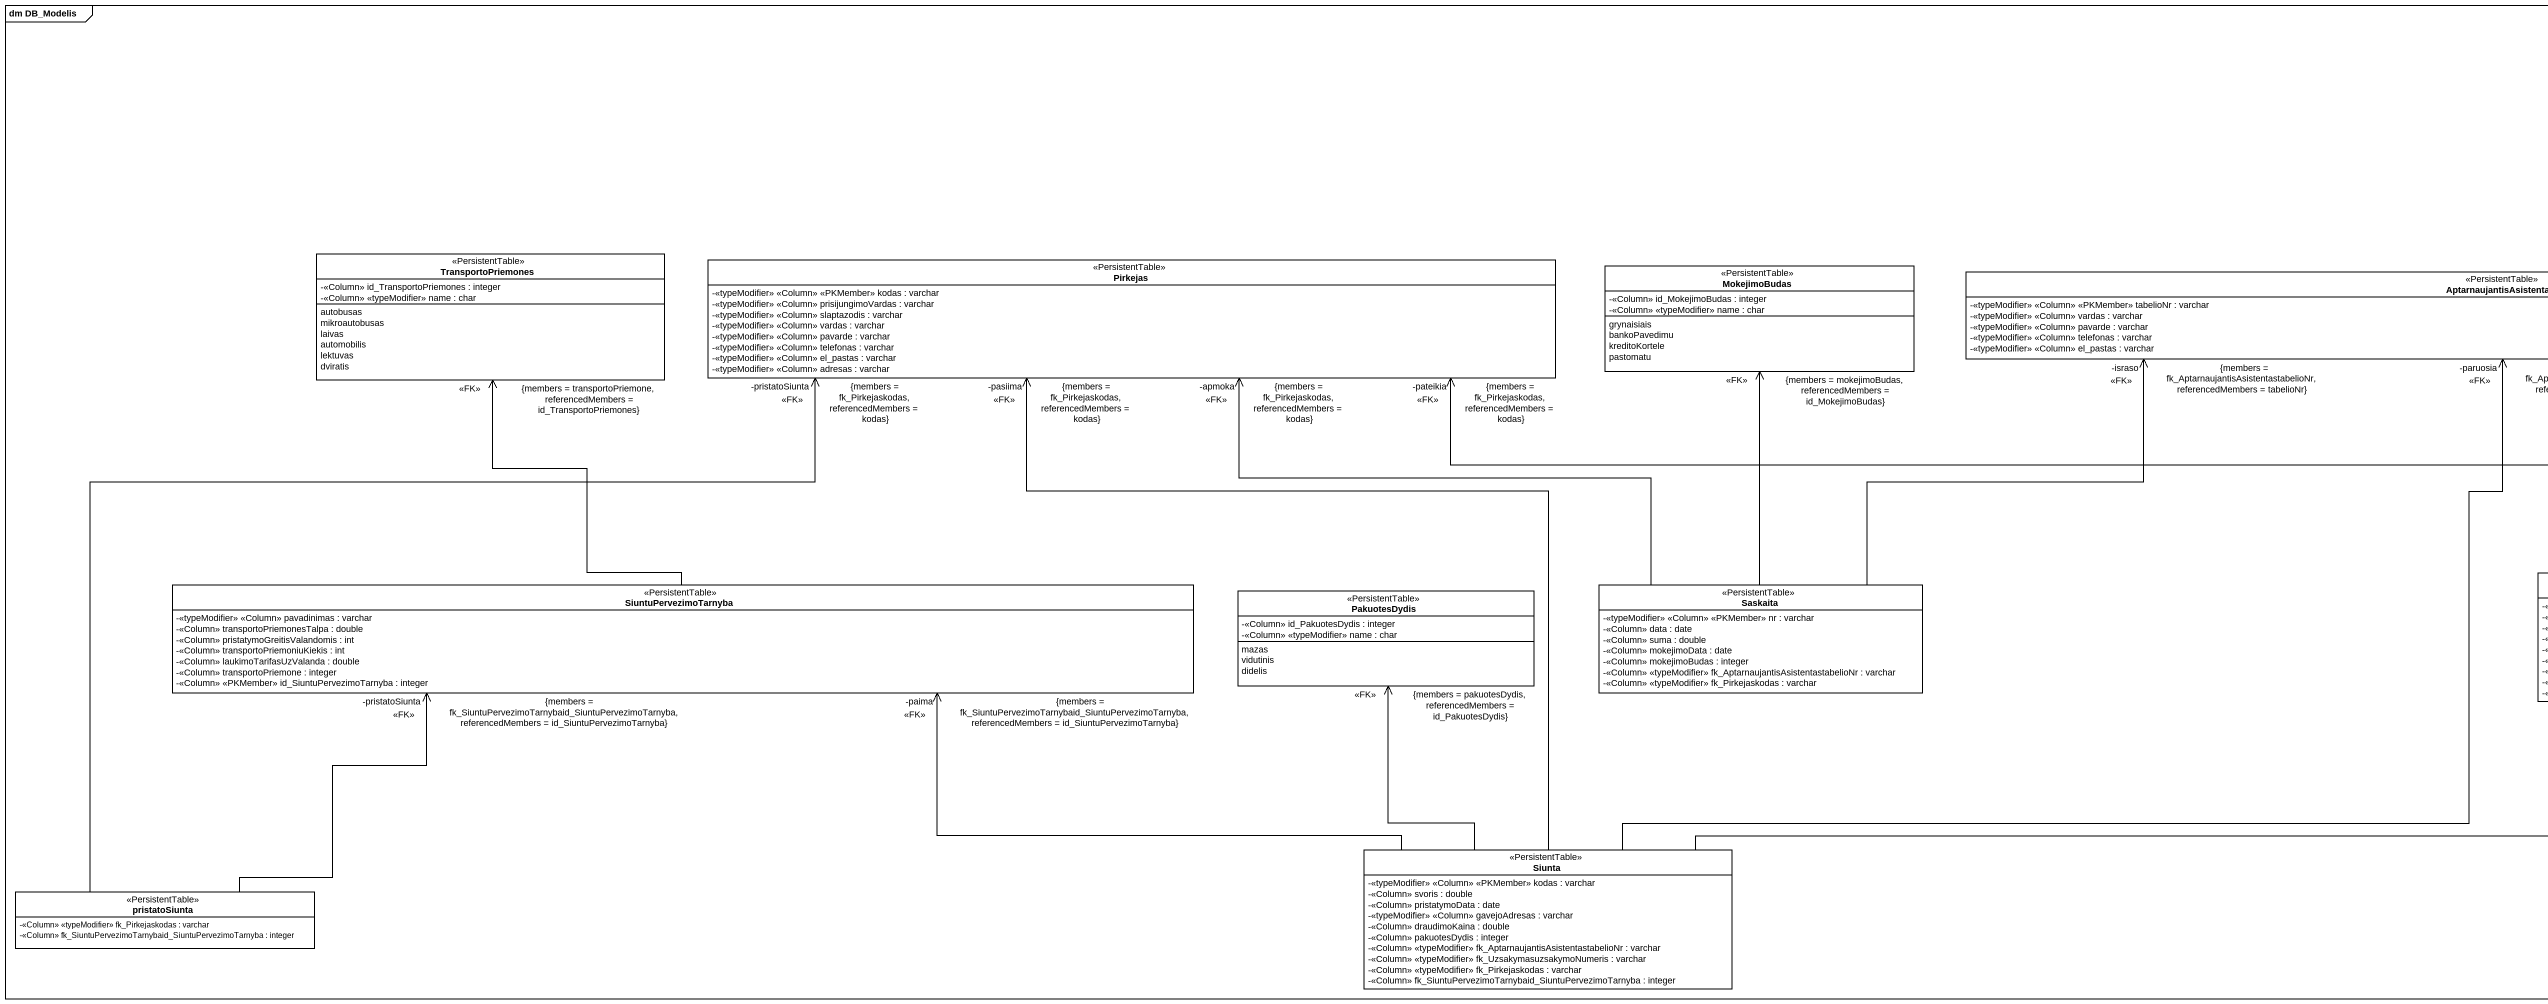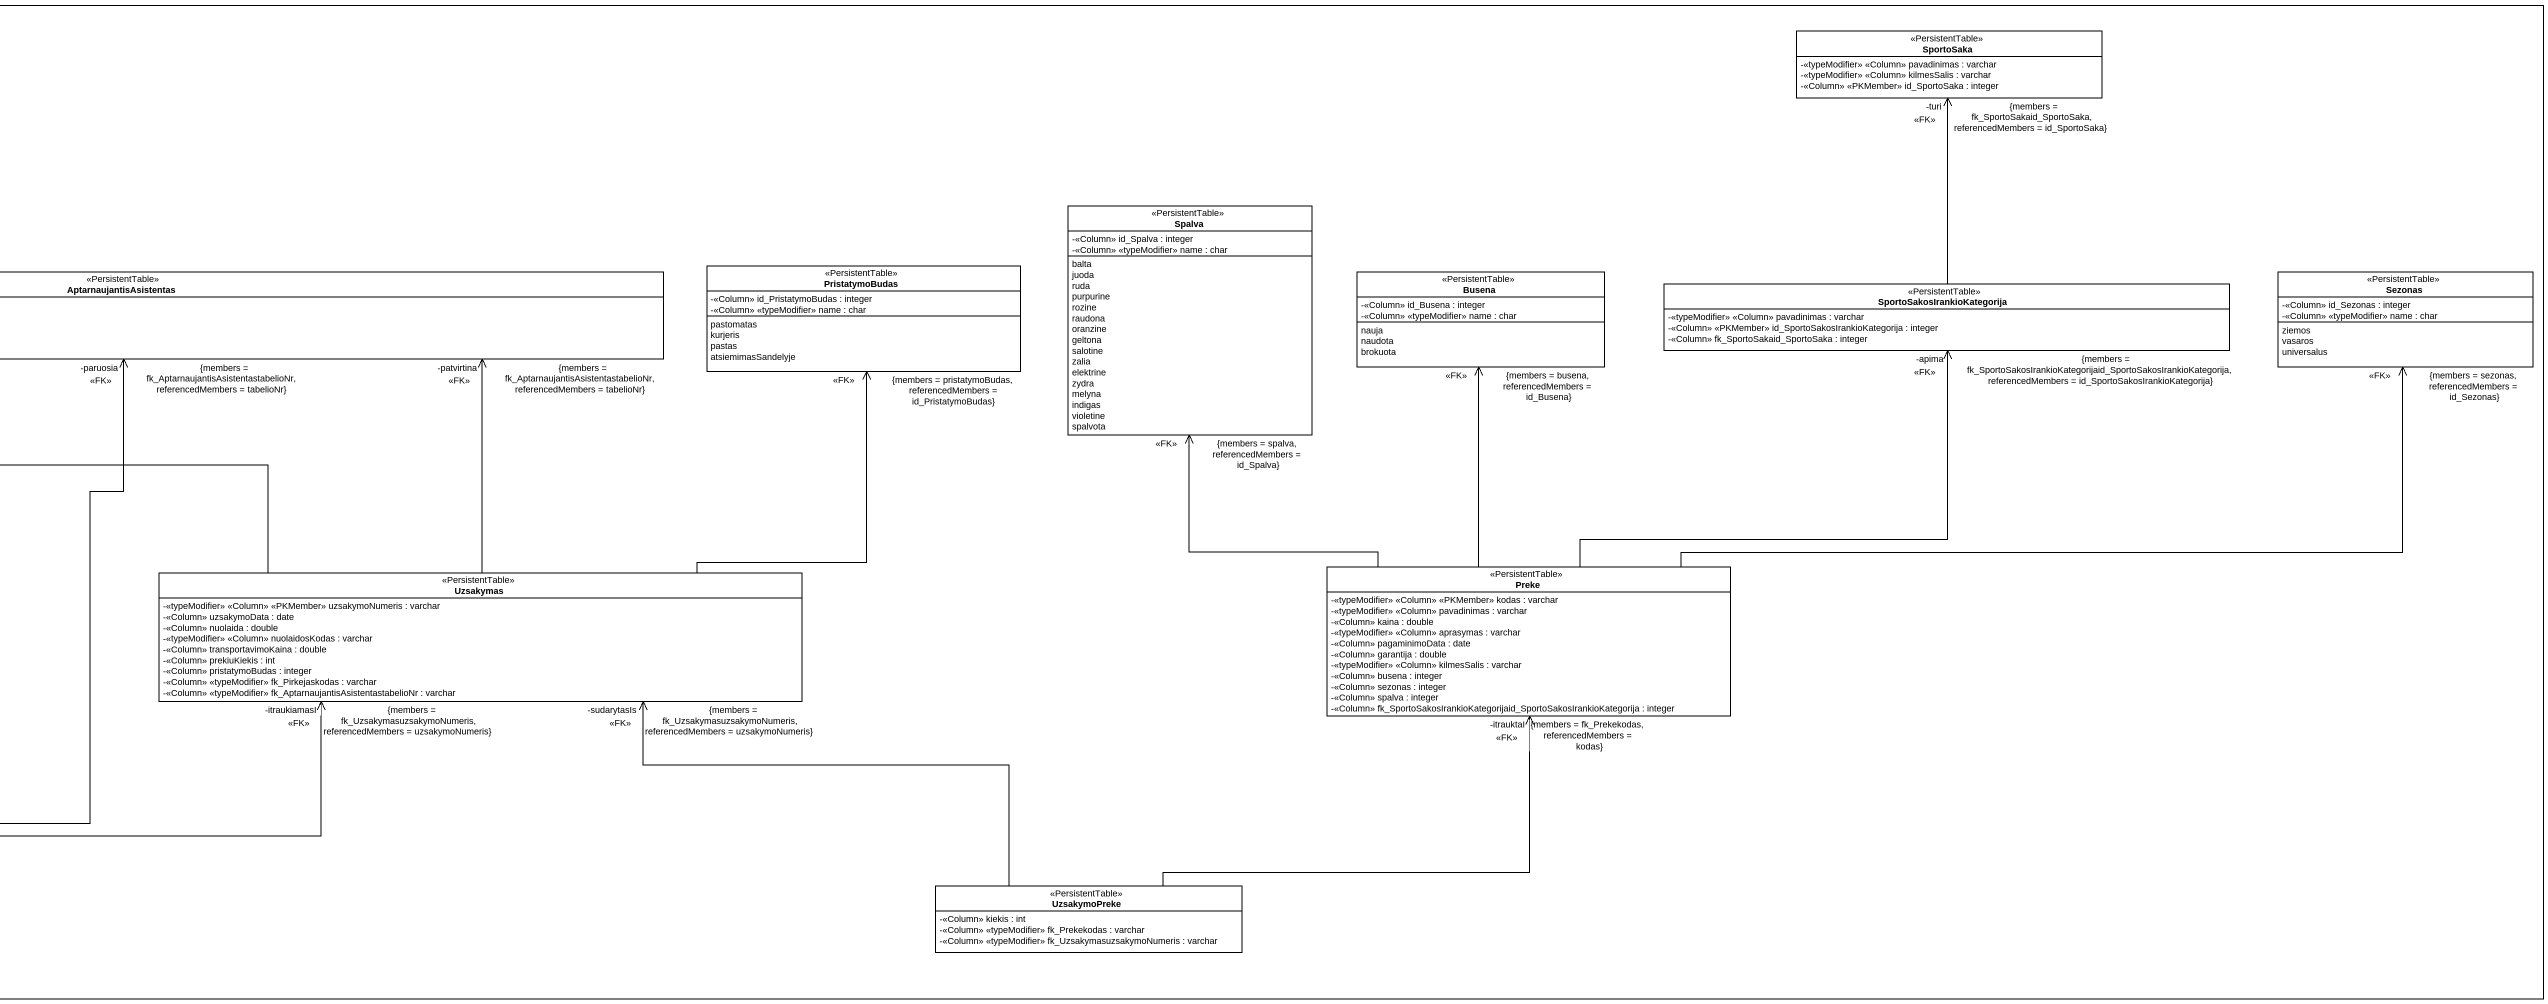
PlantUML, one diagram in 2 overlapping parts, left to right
@startuml
mainframe dm DB_Modelis
hide circle
hide empty members
skinparam classAttributeIconSize 0
class SportoSaka <<PersistentTable>> {
  -<<typeModifier>> <<Column>> pavadinimas : varchar
  -<<typeModifier>> <<Column>> kilmesSalis : varchar
  -<<Column>> <<PKMember>> id_SportoSaka : integer
}
enum Spalva <<PersistentTable>> {
  -<<Column>> id_Spalva : integer
  -<<Column>> <<typeModifier>> name : char
  balta
  juoda
  ruda
  purpurine
  rozine
  raudona
  oranzine
  geltona
  salotine
  zalia
  elektrine
  zydra
  melyna
  indigas
  violetine
  spalvota
}
enum TransportoPriemones <<PersistentTable>> {
  -<<Column>> id_TransportoPriemones : integer
  -<<Column>> <<typeModifier>> name : char
  autobusas
  mikroautobusas
  laivas
  automobilis
  lektuvas
  dviratis
}
class Pirkejas <<PersistentTable>> {
  -<<typeModifier>> <<Column>> <<PKMember>> kodas : varchar
  -<<typeModifier>> <<Column>> prisijungimoVardas : varchar
  -<<typeModifier>> <<Column>> slaptazodis : varchar
  -<<typeModifier>> <<Column>> vardas : varchar
  -<<typeModifier>> <<Column>> pavarde : varchar
  -<<typeModifier>> <<Column>> telefonas : varchar
  -<<typeModifier>> <<Column>> el_pastas : varchar
  -<<typeModifier>> <<Column>> adresas : varchar
}
enum MokejimoBudas <<PersistentTable>> {
  -<<Column>> id_MokejimoBudas : integer
  -<<Column>> <<typeModifier>> name : char
  grynaisiais
  bankoPavedimu
  kreditoKortele
  pastomatu
}
class AptarnaujantisAsistentas <<PersistentTable>> {
  -<<typeModifier>> <<Column>> <<PKMember>> tabelioNr : varchar
  -<<typeModifier>> <<Column>> vardas : varchar
  -<<typeModifier>> <<Column>> pavarde : varchar
  -<<typeModifier>> <<Column>> telefonas : varchar
  -<<typeModifier>> <<Column>> el_pastas : varchar
}
enum PristatymoBudas <<PersistentTable>> {
  -<<Column>> id_PristatymoBudas : integer
  -<<Column>> <<typeModifier>> name : char
  pastomatas
  kurjeris
  pastas
  atsiemimasSandelyje
}
enum Busena <<PersistentTable>> {
  -<<Column>> id_Busena : integer
  -<<Column>> <<typeModifier>> name : char
  nauja
  naudota
  brokuota
}
class SportoSakosIrankioKategorija <<PersistentTable>> {
  -<<typeModifier>> <<Column>> pavadinimas : varchar
  -<<Column>> <<PKMember>> id_SportoSakosIrankioKategorija : integer
  -<<Column>> fk_SportoSakaid_SportoSaka : integer
}
enum Sezonas <<PersistentTable>> {
  -<<Column>> id_Sezonas : integer
  -<<Column>> <<typeModifier>> name : char
  ziemos
  vasaros
  universalus
}
class SiuntuPervezimoTarnyba <<PersistentTable>> {
  -<<typeModifier>> <<Column>> pavadinimas : varchar
  -<<Column>> transportoPriemonesTalpa : double
  -<<Column>> pristatymoGreitisValandomis : int
  -<<Column>> transportoPriemoniuKiekis : int
  -<<Column>> laukimoTarifasUzValanda : double
  -<<Column>> transportoPriemone : integer
  -<<Column>> <<PKMember>> id_SiuntuPervezimoTarnyba : integer
}
enum PakuotesDydis <<PersistentTable>> {
  -<<Column>> id_PakuotesDydis : integer
  -<<Column>> <<typeModifier>> name : char
  mazas
  vidutinis
  didelis
}
class Saskaita <<PersistentTable>> {
  -<<typeModifier>> <<Column>> <<PKMember>> nr : varchar
  -<<Column>> data : date
  -<<Column>> suma : double
  -<<Column>> mokejimoData : date
  -<<Column>> mokejimoBudas : integer
  -<<Column>> <<typeModifier>> fk_AptarnaujantisAsistentastabelioNr : varchar
  -<<Column>> <<typeModifier>> fk_Pirkejaskodas : varchar
}
class Uzsakymas <<PersistentTable>> {
  -<<typeModifier>> <<Column>> <<PKMember>> uzsakymoNumeris : varchar
  -<<Column>> uzsakymoData : date
  -<<Column>> nuolaida : double
  -<<typeModifier>> <<Column>> nuolaidosKodas : varchar
  -<<Column>> transportavimoKaina : double
  -<<Column>> prekiuKiekis : int
  -<<Column>> pristatymoBudas : integer
  -<<Column>> <<typeModifier>> fk_Pirkejaskodas : varchar
  -<<Column>> <<typeModifier>> fk_AptarnaujantisAsistentastabelioNr : varchar
}
class Preke <<PersistentTable>> {
  -<<typeModifier>> <<Column>> <<PKMember>> kodas : varchar
  -<<typeModifier>> <<Column>> pavadinimas : varchar
  -<<Column>> kaina : double
  -<<typeModifier>> <<Column>> aprasymas : varchar
  -<<Column>> pagaminimoData : date
  -<<Column>> garantija : double
  -<<typeModifier>> <<Column>> kilmesSalis : varchar
  -<<Column>> busena : integer
  -<<Column>> sezonas : integer
  -<<Column>> spalva : integer
  -<<Column>> fk_SportoSakosIrankioKategorijaid_SportoSakosIrankioKategorija : integer
}
class Siunta <<PersistentTable>> {
  -<<typeModifier>> <<Column>> <<PKMember>> kodas : varchar
  -<<Column>> svoris : double
  -<<Column>> pristatymoData : date
  -<<typeModifier>> <<Column>> gavejoAdresas : varchar
  -<<Column>> draudimoKaina : double
  -<<Column>> pakuotesDydis : integer
  -<<Column>> <<typeModifier>> fk_AptarnaujantisAsistentastabelioNr : varchar
  -<<Column>> <<typeModifier>> fk_UzsakymasuzsakymoNumeris : varchar
  -<<Column>> <<typeModifier>> fk_Pirkejaskodas : varchar
  -<<Column>> fk_SiuntuPervezimoTarnybaid_SiuntuPervezimoTarnyba : integer
}
class pristatoSiunta <<PersistentTable>> {
  -<<Column>> <<typeModifier>> fk_Pirkejaskodas : varchar
  -<<Column>> fk_SiuntuPervezimoTarnybaid_SiuntuPervezimoTarnyba : integer
}
class UzsakymoPreke <<PersistentTable>> {
  -<<Column>> kiekis : int
  -<<Column>> <<typeModifier>> fk_Prekekodas : varchar
  -<<Column>> <<typeModifier>> fk_UzsakymasuzsakymoNumeris : varchar
}
SportoSakosIrankioKategorija -up-> "-turi\n<<FK>>\n{members = fk_SportoSakaid_SportoSaka, referencedMembers = id_SportoSaka}" SportoSaka
SiuntuPervezimoTarnyba -up-> "<<FK>>\n{members = transportoPriemone, referencedMembers = id_TransportoPriemones}" TransportoPriemones
Saskaita -left-> "-apmoka\n<<FK>>\n{members = fk_Pirkejaskodas, referencedMembers = kodas}" Pirkejas
Saskaita -up-> "<<FK>>\n{members = mokejimoBudas, referencedMembers = id_MokejimoBudas}" MokejimoBudas
Saskaita -right-> "-israso\n<<FK>>\n{members = fk_AptarnaujantisAsistentastabelioNr, referencedMembers = tabelioNr}" AptarnaujantisAsistentas
Uzsakymas -left-> "-pateikia\n<<FK>>\n{members = fk_Pirkejaskodas, referencedMembers = kodas}" Pirkejas
Uzsakymas -up-> "-patvirtina\n<<FK>>\n{members = fk_AptarnaujantisAsistentastabelioNr, referencedMembers = tabelioNr}" AptarnaujantisAsistentas
Uzsakymas -up-> "<<FK>>\n{members = pristatymoBudas, referencedMembers = id_PristatymoBudas}" PristatymoBudas
Preke -up-> "<<FK>>\n{members = spalva, referencedMembers = id_Spalva}" Spalva
Preke -up-> "<<FK>>\n{members = busena, referencedMembers = id_Busena}" Busena
Preke -up-> "-apima\n<<FK>>\n{members = fk_SportoSakosIrankioKategorijaid_SportoSakosIrankioKategorija, referencedMembers = id_SportoSakosIrankioKategorija}" SportoSakosIrankioKategorija
Preke -right-> "<<FK>>\n{members = sezonas, referencedMembers = id_Sezonas}" Sezonas
Siunta -up-> "-pasiima\n<<FK>>\n{members = fk_Pirkejaskodas, referencedMembers = kodas}" Pirkejas
Siunta -up-> "-paruosia\n<<FK>>\n{members = fk_AptarnaujantisAsistentastabelioNr, referencedMembers = tabelioNr}" AptarnaujantisAsistentas
Siunta -left-> "-paima\n<<FK>>\n{members = fk_SiuntuPervezimoTarnybaid_SiuntuPervezimoTarnyba, referencedMembers = id_SiuntuPervezimoTarnyba}" SiuntuPervezimoTarnyba
Siunta -up-> "<<FK>>\n{members = pakuotesDydis, referencedMembers = id_PakuotesDydis}" PakuotesDydis
Siunta -right-> "-itraukiamasI\n<<FK>>\n{members = fk_UzsakymasuzsakymoNumeris, referencedMembers = uzsakymoNumeris}" Uzsakymas
pristatoSiunta -up-> "-pristatoSiunta\n<<FK>>\n{members = fk_Pirkejaskodas, referencedMembers = kodas}" Pirkejas
pristatoSiunta -right-> "-pristatoSiunta\n<<FK>>\n{members = fk_SiuntuPervezimoTarnybaid_SiuntuPervezimoTarnyba, referencedMembers = id_SiuntuPervezimoTarnyba}" SiuntuPervezimoTarnyba
UzsakymoPreke -left-> "-sudarytasIs\n<<FK>>\n{members = fk_UzsakymasuzsakymoNumeris, referencedMembers = uzsakymoNumeris}" Uzsakymas
UzsakymoPreke -up-> "-itrauktaI\n<<FK>>\n{members = fk_Prekekodas, referencedMembers = kodas}" Preke
@enduml
